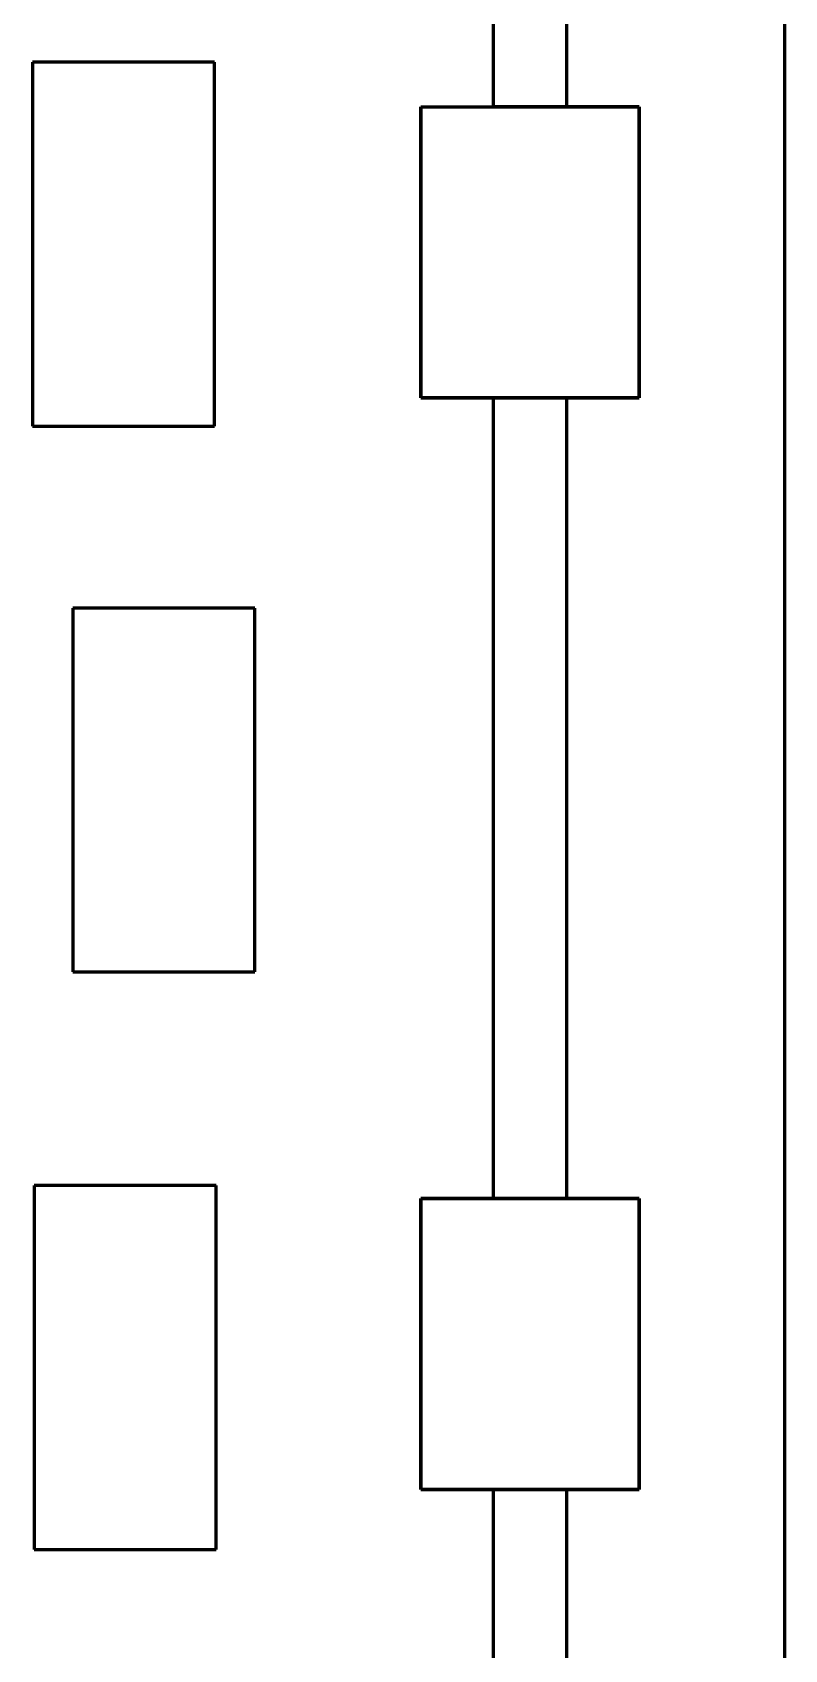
# Model space of a CAD drawing. Extents: x 0 to 297, y 0 to 292.
# Drawn here: x 248.47 to 253.64, y 126.92 to 138.03 of the extents above; entities that cross this region are included whole.
import ezdxf

# ---------------------------------------------------------------- set-up
doc = ezdxf.new("R2010")
doc.units = 0
doc.header["$MEASUREMENT"] = 0
doc.linetypes.add('K5LT_BASIC', pattern=[0])
doc.layers.add('Системный слой', color=7, linetype='Continuous')

# ---------------------------------------------------------------- blocks, each defined once
blk = doc.blocks.new('*U')
at = {"layer": 'Системный слой', "linetype": 'K5LT_BASIC', "lineweight": 60}
for p, q in [((249.724, 137.825), (248.474, 137.825)), ((248.474, 137.825), (248.474, 135.325)), ((249.724, 135.325), (249.724, 137.825)), ((248.474, 135.325), (249.724, 135.325)), ((250.001, 134.075), (248.751, 134.075)), ((248.751, 134.075), (248.751, 131.575)), ((250.001, 131.575), (250.001, 134.075)), ((248.751, 131.575), (250.001, 131.575)), ((249.737, 130.107), (248.487, 130.107)), ((248.487, 130.107), (248.487, 127.607)), ((249.737, 127.607), (249.737, 130.107)), ((251.142, 130.019), (251.142, 128.019)), ((252.642, 130.019), (251.142, 130.019)), ((252.642, 128.019), (252.642, 130.019)), ((251.142, 128.019), (252.642, 128.019)), ((248.487, 127.607), (249.737, 127.607))]:
    blk.add_line(p, q, dxfattribs=at)

msp = doc.modelspace()

# ---------------------------------------------------------------- linework, layer by layer
at = {"layer": 'Системный слой', "linetype": 'K5LT_BASIC', "lineweight": 60}
for p, q in [((253.642, 67.019), (253.642, 175.019)), ((251.642, 137.519), (251.642, 143.019)), ((252.142, 143.019), (252.142, 137.519)), ((251.142, 137.519), (252.642, 137.519)), ((251.142, 137.519), (251.142, 135.519)), ((251.142, 135.519), (251.142, 137.519)), ((251.142, 137.519), (252.642, 137.519)), ((252.642, 137.519), (251.642, 137.519)), ((252.642, 137.519), (252.642, 135.519)), ((252.642, 135.519), (252.642, 137.519)), ((252.642, 136.769), (252.642, 136.019)), ((252.642, 135.519), (251.142, 135.519)), ((251.142, 135.519), (252.642, 135.519)), ((251.642, 130.019), (251.642, 135.519)), ((252.142, 135.519), (252.142, 130.019)), ((251.142, 130.019), (252.642, 130.019)), ((251.142, 130.019), (251.142, 128.019)), ((251.142, 128.019), (251.142, 130.019)), ((251.142, 130.019), (252.642, 130.019)), ((252.642, 130.019), (251.642, 130.019)), ((252.642, 130.019), (252.642, 128.019)), ((252.642, 128.019), (252.642, 130.019)), ((252.642, 129.269), (252.642, 128.519)), ((252.642, 128.019), (251.142, 128.019)), ((251.142, 128.019), (252.642, 128.019)), ((251.642, 122.519), (251.642, 128.019)), ((252.142, 128.019), (252.142, 122.519))]:
    msp.add_line(p, q, dxfattribs=at)

# ---------------------------------------------------------------- block references
at = {"layer": 'Системный слой'}
msp.add_blockref('*U', (0, 0), dxfattribs=at)
msp.add_blockref('*U', (0, 0), dxfattribs=at)
msp.add_blockref('*U', (0, 0), dxfattribs=at)
msp.add_blockref('*U', (0, 0), dxfattribs=at)
msp.add_blockref('*U', (0, 0), dxfattribs=at)
msp.add_blockref('*U', (0, 0), dxfattribs=at)
msp.add_blockref('*U', (0, 0), dxfattribs=at)
msp.add_blockref('*U', (0, 0), dxfattribs=at)
msp.add_blockref('*U', (0, 0), dxfattribs=at)
msp.add_blockref('*U', (0, 0), dxfattribs=at)
msp.add_blockref('*U', (0, 0), dxfattribs=at)
msp.add_blockref('*U', (0, 0), dxfattribs=at)
msp.add_blockref('*U', (0, 0), dxfattribs=at)
msp.add_blockref('*U', (0, 0), dxfattribs=at)
msp.add_blockref('*U', (0, 0), dxfattribs=at)
msp.add_blockref('*U', (0, 0), dxfattribs=at)
msp.add_blockref('*U', (0, 0), dxfattribs=at)
msp.add_blockref('*U', (0, 0), dxfattribs=at)
msp.add_blockref('*U', (0, 0), dxfattribs=at)
msp.add_blockref('*U', (0, 0), dxfattribs=at)
msp.add_blockref('*U', (0, 0), dxfattribs=at)
msp.add_blockref('*U', (0, 0), dxfattribs=at)
msp.add_blockref('*U', (0, 0), dxfattribs=at)
msp.add_blockref('*U', (0, 0), dxfattribs=at)
msp.add_blockref('*U', (0, 0), dxfattribs=at)
msp.add_blockref('*U', (0, 0), dxfattribs=at)
msp.add_blockref('*U', (0, 0), dxfattribs=at)
msp.add_blockref('*U', (0, 0), dxfattribs=at)
msp.add_blockref('*U', (0, 0), dxfattribs=at)
msp.add_blockref('*U', (0, 0), dxfattribs=at)
msp.add_blockref('*U', (0, 0), dxfattribs=at)
msp.add_blockref('*U', (0, 0), dxfattribs=at)
msp.add_blockref('*U', (0, 0), dxfattribs=at)
msp.add_blockref('*U', (0, 0), dxfattribs=at)
msp.add_blockref('*U', (0, 0), dxfattribs=at)
msp.add_blockref('*U', (0, 0), dxfattribs=at)
msp.add_blockref('*U', (0, 0), dxfattribs=at)
msp.add_blockref('*U', (0, 0), dxfattribs=at)
msp.add_blockref('*U', (0, 0), dxfattribs=at)
msp.add_blockref('*U', (0, 0), dxfattribs=at)
msp.add_blockref('*U', (0, 0), dxfattribs=at)
msp.add_blockref('*U', (0, 0), dxfattribs=at)
msp.add_blockref('*U', (0, 0), dxfattribs=at)
msp.add_blockref('*U', (0, 0), dxfattribs=at)
msp.add_blockref('*U', (0, 0), dxfattribs=at)
msp.add_blockref('*U', (0, 0), dxfattribs=at)
msp.add_blockref('*U', (0, 0), dxfattribs=at)
msp.add_blockref('*U', (0, 0), dxfattribs=at)
msp.add_blockref('*U', (0, 0), dxfattribs=at)
msp.add_blockref('*U', (0, 0), dxfattribs=at)
msp.add_blockref('*U', (0, 0), dxfattribs=at)
msp.add_blockref('*U', (0, 0), dxfattribs=at)
msp.add_blockref('*U', (0, 0), dxfattribs=at)
msp.add_blockref('*U', (0, 0), dxfattribs=at)
msp.add_blockref('*U', (0, 0), dxfattribs=at)
msp.add_blockref('*U', (0, 0), dxfattribs=at)
msp.add_blockref('*U', (0, 0), dxfattribs=at)
msp.add_blockref('*U', (0, 0), dxfattribs=at)
msp.add_blockref('*U', (0, 0), dxfattribs=at)
msp.add_blockref('*U', (0, 0), dxfattribs=at)
msp.add_blockref('*U', (0, 0), dxfattribs=at)
msp.add_blockref('*U', (0, 0), dxfattribs=at)
msp.add_blockref('*U', (0, 0), dxfattribs=at)
msp.add_blockref('*U', (0, 0), dxfattribs=at)
msp.add_blockref('*U', (0, 0), dxfattribs=at)
msp.add_blockref('*U', (0, 0), dxfattribs=at)
msp.add_blockref('*U', (0, 0), dxfattribs=at)
msp.add_blockref('*U', (0, 0), dxfattribs=at)
msp.add_blockref('*U', (0, 0), dxfattribs=at)
msp.add_blockref('*U', (0, 0), dxfattribs=at)
msp.add_blockref('*U', (0, 0), dxfattribs=at)
msp.add_blockref('*U', (0, 0), dxfattribs=at)
msp.add_blockref('*U', (0, 0), dxfattribs=at)
msp.add_blockref('*U', (0, 0), dxfattribs=at)
msp.add_blockref('*U', (0, 0), dxfattribs=at)
msp.add_blockref('*U', (0, 0), dxfattribs=at)
msp.add_blockref('*U', (0, 0), dxfattribs=at)
msp.add_blockref('*U', (0, 0), dxfattribs=at)
msp.add_blockref('*U', (0, 0), dxfattribs=at)
msp.add_blockref('*U', (0, 0), dxfattribs=at)
msp.add_blockref('*U', (0, 0), dxfattribs=at)
msp.add_blockref('*U', (0, 0), dxfattribs=at)
msp.add_blockref('*U', (0, 0), dxfattribs=at)
msp.add_blockref('*U', (0, 0), dxfattribs=at)
msp.add_blockref('*U', (0, 0), dxfattribs=at)
msp.add_blockref('*U', (0, 0), dxfattribs=at)
msp.add_blockref('*U', (0, 0), dxfattribs=at)
msp.add_blockref('*U', (0, 0), dxfattribs=at)
msp.add_blockref('*U', (0, 0), dxfattribs=at)
msp.add_blockref('*U', (0, 0), dxfattribs=at)
msp.add_blockref('*U', (0, 0), dxfattribs=at)
msp.add_blockref('*U', (0, 0), dxfattribs=at)
msp.add_blockref('*U', (0, 0), dxfattribs=at)
msp.add_blockref('*U', (0, 0), dxfattribs=at)
msp.add_blockref('*U', (0, 0), dxfattribs=at)
msp.add_blockref('*U', (0, 0), dxfattribs=at)
msp.add_blockref('*U', (0, 0), dxfattribs=at)
msp.add_blockref('*U', (0, 0), dxfattribs=at)
msp.add_blockref('*U', (0, 0), dxfattribs=at)
msp.add_blockref('*U', (0, 0), dxfattribs=at)
msp.add_blockref('*U', (0, 0), dxfattribs=at)
msp.add_blockref('*U', (0, 0), dxfattribs=at)
msp.add_blockref('*U', (0, 0), dxfattribs=at)
msp.add_blockref('*U', (0, 0), dxfattribs=at)
msp.add_blockref('*U', (0, 0), dxfattribs=at)
msp.add_blockref('*U', (0, 0), dxfattribs=at)
msp.add_blockref('*U', (0, 0), dxfattribs=at)
msp.add_blockref('*U', (0, 0), dxfattribs=at)
msp.add_blockref('*U', (0, 0), dxfattribs=at)
msp.add_blockref('*U', (0, 0), dxfattribs=at)
msp.add_blockref('*U', (0, 0), dxfattribs=at)
msp.add_blockref('*U', (0, 0), dxfattribs=at)
msp.add_blockref('*U', (0, 0), dxfattribs=at)
msp.add_blockref('*U', (0, 0), dxfattribs=at)
msp.add_blockref('*U', (0, 0), dxfattribs=at)
msp.add_blockref('*U', (0, 0), dxfattribs=at)
msp.add_blockref('*U', (0, 0), dxfattribs=at)
msp.add_blockref('*U', (0, 0), dxfattribs=at)
msp.add_blockref('*U', (0, 0), dxfattribs=at)
msp.add_blockref('*U', (0, 0), dxfattribs=at)
msp.add_blockref('*U', (0, 0), dxfattribs=at)
msp.add_blockref('*U', (0, 0), dxfattribs=at)
msp.add_blockref('*U', (0, 0), dxfattribs=at)
msp.add_blockref('*U', (0, 0), dxfattribs=at)
msp.add_blockref('*U', (0, 0), dxfattribs=at)
msp.add_blockref('*U', (0, 0), dxfattribs=at)
msp.add_blockref('*U', (0, 0), dxfattribs=at)
msp.add_blockref('*U', (0, 0), dxfattribs=at)
msp.add_blockref('*U', (0, 0), dxfattribs=at)
msp.add_blockref('*U', (0, 0), dxfattribs=at)
msp.add_blockref('*U', (0, 0), dxfattribs=at)
msp.add_blockref('*U', (0, 0), dxfattribs=at)
msp.add_blockref('*U', (0, 0), dxfattribs=at)
msp.add_blockref('*U', (0, 0), dxfattribs=at)
msp.add_blockref('*U', (0, 0), dxfattribs=at)
msp.add_blockref('*U', (0, 0), dxfattribs=at)
msp.add_blockref('*U', (0, 0), dxfattribs=at)
msp.add_blockref('*U', (0, 0), dxfattribs=at)
msp.add_blockref('*U', (0, 0), dxfattribs=at)
msp.add_blockref('*U', (0, 0), dxfattribs=at)
msp.add_blockref('*U', (0, 0), dxfattribs=at)
msp.add_blockref('*U', (0, 0), dxfattribs=at)
msp.add_blockref('*U', (0, 0), dxfattribs=at)
msp.add_blockref('*U', (0, 0), dxfattribs=at)
msp.add_blockref('*U', (0, 0), dxfattribs=at)
msp.add_blockref('*U', (0, 0), dxfattribs=at)
msp.add_blockref('*U', (0, 0), dxfattribs=at)
msp.add_blockref('*U', (0, 0), dxfattribs=at)
msp.add_blockref('*U', (0, 0), dxfattribs=at)
msp.add_blockref('*U', (0, 0), dxfattribs=at)
msp.add_blockref('*U', (0, 0), dxfattribs=at)
msp.add_blockref('*U', (0, 0), dxfattribs=at)
msp.add_blockref('*U', (0, 0), dxfattribs=at)
msp.add_blockref('*U', (0, 0), dxfattribs=at)
msp.add_blockref('*U', (0, 0), dxfattribs=at)
msp.add_blockref('*U', (0, 0), dxfattribs=at)
msp.add_blockref('*U', (0, 0), dxfattribs=at)
msp.add_blockref('*U', (0, 0), dxfattribs=at)
msp.add_blockref('*U', (0, 0), dxfattribs=at)
msp.add_blockref('*U', (0, 0), dxfattribs=at)
msp.add_blockref('*U', (0, 0), dxfattribs=at)
msp.add_blockref('*U', (0, 0), dxfattribs=at)
msp.add_blockref('*U', (0, 0), dxfattribs=at)
msp.add_blockref('*U', (0, 0), dxfattribs=at)
msp.add_blockref('*U', (0, 0), dxfattribs=at)
msp.add_blockref('*U', (0, 0), dxfattribs=at)
msp.add_blockref('*U', (0, 0), dxfattribs=at)
msp.add_blockref('*U', (0, 0), dxfattribs=at)
msp.add_blockref('*U', (0, 0), dxfattribs=at)
msp.add_blockref('*U', (0, 0), dxfattribs=at)
msp.add_blockref('*U', (0, 0), dxfattribs=at)
msp.add_blockref('*U', (0, 0), dxfattribs=at)
msp.add_blockref('*U', (0, 0), dxfattribs=at)
msp.add_blockref('*U', (0, 0), dxfattribs=at)
msp.add_blockref('*U', (0, 0), dxfattribs=at)
msp.add_blockref('*U', (0, 0), dxfattribs=at)
msp.add_blockref('*U', (0, 0), dxfattribs=at)
msp.add_blockref('*U', (0, 0), dxfattribs=at)
msp.add_blockref('*U', (0, 0), dxfattribs=at)
msp.add_blockref('*U', (0, 0), dxfattribs=at)
msp.add_blockref('*U', (0, 0), dxfattribs=at)
msp.add_blockref('*U', (0, 0), dxfattribs=at)
msp.add_blockref('*U', (0, 0), dxfattribs=at)
msp.add_blockref('*U', (0, 0), dxfattribs=at)
msp.add_blockref('*U', (0, 0), dxfattribs=at)
msp.add_blockref('*U', (0, 0), dxfattribs=at)
msp.add_blockref('*U', (0, 0), dxfattribs=at)
msp.add_blockref('*U', (0, 0), dxfattribs=at)
msp.add_blockref('*U', (0, 0), dxfattribs=at)
msp.add_blockref('*U', (0, 0), dxfattribs=at)
msp.add_blockref('*U', (0, 0), dxfattribs=at)
msp.add_blockref('*U', (0, 0), dxfattribs=at)
msp.add_blockref('*U', (0, 0), dxfattribs=at)
msp.add_blockref('*U', (0, 0), dxfattribs=at)
msp.add_blockref('*U', (0, 0), dxfattribs=at)
msp.add_blockref('*U', (0, 0), dxfattribs=at)
msp.add_blockref('*U', (0, 0), dxfattribs=at)
msp.add_blockref('*U', (0, 0), dxfattribs=at)
msp.add_blockref('*U', (0, 0), dxfattribs=at)
msp.add_blockref('*U', (0, 0), dxfattribs=at)
msp.add_blockref('*U', (0, 0), dxfattribs=at)
msp.add_blockref('*U', (0, 0), dxfattribs=at)
msp.add_blockref('*U', (0, 0), dxfattribs=at)
msp.add_blockref('*U', (0, 0), dxfattribs=at)
msp.add_blockref('*U', (0, 0), dxfattribs=at)
msp.add_blockref('*U', (0, 0), dxfattribs=at)
msp.add_blockref('*U', (0, 0), dxfattribs=at)
msp.add_blockref('*U', (0, 0), dxfattribs=at)
msp.add_blockref('*U', (0, 0), dxfattribs=at)
msp.add_blockref('*U', (0, 0), dxfattribs=at)
msp.add_blockref('*U', (0, 0), dxfattribs=at)
msp.add_blockref('*U', (0, 0), dxfattribs=at)
msp.add_blockref('*U', (0, 0), dxfattribs=at)
msp.add_blockref('*U', (0, 0), dxfattribs=at)
msp.add_blockref('*U', (0, 0), dxfattribs=at)
msp.add_blockref('*U', (0, 0), dxfattribs=at)
msp.add_blockref('*U', (0, 0), dxfattribs=at)
msp.add_blockref('*U', (0, 0), dxfattribs=at)
msp.add_blockref('*U', (0, 0), dxfattribs=at)
msp.add_blockref('*U', (0, 0), dxfattribs=at)
msp.add_blockref('*U', (0, 0), dxfattribs=at)
msp.add_blockref('*U', (0, 0), dxfattribs=at)
msp.add_blockref('*U', (0, 0), dxfattribs=at)
msp.add_blockref('*U', (0, 0), dxfattribs=at)
msp.add_blockref('*U', (0, 0), dxfattribs=at)
msp.add_blockref('*U', (0, 0), dxfattribs=at)
msp.add_blockref('*U', (0, 0), dxfattribs=at)
msp.add_blockref('*U', (0, 0), dxfattribs=at)
msp.add_blockref('*U', (0, 0), dxfattribs=at)
msp.add_blockref('*U', (0, 0), dxfattribs=at)
msp.add_blockref('*U', (0, 0), dxfattribs=at)
msp.add_blockref('*U', (0, 0), dxfattribs=at)
msp.add_blockref('*U', (0, 0), dxfattribs=at)
msp.add_blockref('*U', (0, 0), dxfattribs=at)
msp.add_blockref('*U', (0, 0), dxfattribs=at)
msp.add_blockref('*U', (0, 0), dxfattribs=at)
msp.add_blockref('*U', (0, 0), dxfattribs=at)
msp.add_blockref('*U', (0, 0), dxfattribs=at)
msp.add_blockref('*U', (0, 0), dxfattribs=at)
msp.add_blockref('*U', (0, 0), dxfattribs=at)
msp.add_blockref('*U', (0, 0), dxfattribs=at)
msp.add_blockref('*U', (0, 0), dxfattribs=at)
msp.add_blockref('*U', (0, 0), dxfattribs=at)
msp.add_blockref('*U', (0, 0), dxfattribs=at)
msp.add_blockref('*U', (0, 0), dxfattribs=at)
msp.add_blockref('*U', (0, 0), dxfattribs=at)
msp.add_blockref('*U', (0, 0), dxfattribs=at)
msp.add_blockref('*U', (0, 0), dxfattribs=at)
msp.add_blockref('*U', (0, 0), dxfattribs=at)
msp.add_blockref('*U', (0, 0), dxfattribs=at)
msp.add_blockref('*U', (0, 0), dxfattribs=at)
msp.add_blockref('*U', (0, 0), dxfattribs=at)
msp.add_blockref('*U', (0, 0), dxfattribs=at)
msp.add_blockref('*U', (0, 0), dxfattribs=at)
msp.add_blockref('*U', (0, 0), dxfattribs=at)
msp.add_blockref('*U', (0, 0), dxfattribs=at)
msp.add_blockref('*U', (0, 0), dxfattribs=at)
msp.add_blockref('*U', (0, 0), dxfattribs=at)
msp.add_blockref('*U', (0, 0), dxfattribs=at)
msp.add_blockref('*U', (0, 0), dxfattribs=at)
msp.add_blockref('*U', (0, 0), dxfattribs=at)
msp.add_blockref('*U', (0, 0), dxfattribs=at)
msp.add_blockref('*U', (0, 0), dxfattribs=at)
msp.add_blockref('*U', (0, 0), dxfattribs=at)
msp.add_blockref('*U', (0, 0), dxfattribs=at)
msp.add_blockref('*U', (0, 0), dxfattribs=at)
msp.add_blockref('*U', (0, 0), dxfattribs=at)
msp.add_blockref('*U', (0, 0), dxfattribs=at)
msp.add_blockref('*U', (0, 0), dxfattribs=at)
msp.add_blockref('*U', (0, 0), dxfattribs=at)
msp.add_blockref('*U', (0, 0), dxfattribs=at)
msp.add_blockref('*U', (0, 0), dxfattribs=at)
msp.add_blockref('*U', (0, 0), dxfattribs=at)
msp.add_blockref('*U', (0, 0), dxfattribs=at)
msp.add_blockref('*U', (0, 0), dxfattribs=at)
msp.add_blockref('*U', (0, 0), dxfattribs=at)
msp.add_blockref('*U', (0, 0), dxfattribs=at)
msp.add_blockref('*U', (0, 0), dxfattribs=at)
msp.add_blockref('*U', (0, 0), dxfattribs=at)
msp.add_blockref('*U', (0, 0), dxfattribs=at)
msp.add_blockref('*U', (0, 0), dxfattribs=at)
msp.add_blockref('*U', (0, 0), dxfattribs=at)
msp.add_blockref('*U', (0, 0), dxfattribs=at)
msp.add_blockref('*U', (0, 0), dxfattribs=at)
msp.add_blockref('*U', (0, 0), dxfattribs=at)
msp.add_blockref('*U', (0, 0), dxfattribs=at)
msp.add_blockref('*U', (0, 0), dxfattribs=at)
msp.add_blockref('*U', (0, 0), dxfattribs=at)
msp.add_blockref('*U', (0, 0), dxfattribs=at)
msp.add_blockref('*U', (0, 0), dxfattribs=at)
msp.add_blockref('*U', (0, 0), dxfattribs=at)
msp.add_blockref('*U', (0, 0), dxfattribs=at)
msp.add_blockref('*U', (0, 0), dxfattribs=at)
msp.add_blockref('*U', (0, 0), dxfattribs=at)
msp.add_blockref('*U', (0, 0), dxfattribs=at)
msp.add_blockref('*U', (0, 0), dxfattribs=at)
msp.add_blockref('*U', (0, 0), dxfattribs=at)
msp.add_blockref('*U', (0, 0), dxfattribs=at)
msp.add_blockref('*U', (0, 0), dxfattribs=at)
msp.add_blockref('*U', (0, 0), dxfattribs=at)
msp.add_blockref('*U', (0, 0), dxfattribs=at)
msp.add_blockref('*U', (0, 0), dxfattribs=at)
msp.add_blockref('*U', (0, 0), dxfattribs=at)
msp.add_blockref('*U', (0, 0), dxfattribs=at)
msp.add_blockref('*U', (0, 0), dxfattribs=at)
msp.add_blockref('*U', (0, 0), dxfattribs=at)
msp.add_blockref('*U', (0, 0), dxfattribs=at)
msp.add_blockref('*U', (0, 0), dxfattribs=at)
msp.add_blockref('*U', (0, 0), dxfattribs=at)
msp.add_blockref('*U', (0, 0), dxfattribs=at)
msp.add_blockref('*U', (0, 0), dxfattribs=at)
msp.add_blockref('*U', (0, 0), dxfattribs=at)
msp.add_blockref('*U', (0, 0), dxfattribs=at)
msp.add_blockref('*U', (0, 0), dxfattribs=at)
msp.add_blockref('*U', (0, 0), dxfattribs=at)
msp.add_blockref('*U', (0, 0), dxfattribs=at)
msp.add_blockref('*U', (0, 0), dxfattribs=at)
msp.add_blockref('*U', (0, 0), dxfattribs=at)
msp.add_blockref('*U', (0, 0), dxfattribs=at)
msp.add_blockref('*U', (0, 0), dxfattribs=at)
msp.add_blockref('*U', (0, 0), dxfattribs=at)
msp.add_blockref('*U', (0, 0), dxfattribs=at)
msp.add_blockref('*U', (0, 0), dxfattribs=at)
msp.add_blockref('*U', (0, 0), dxfattribs=at)
msp.add_blockref('*U', (0, 0), dxfattribs=at)
msp.add_blockref('*U', (0, 0), dxfattribs=at)
msp.add_blockref('*U', (0, 0), dxfattribs=at)
msp.add_blockref('*U', (0, 0), dxfattribs=at)
msp.add_blockref('*U', (0, 0), dxfattribs=at)
msp.add_blockref('*U', (0, 0), dxfattribs=at)
msp.add_blockref('*U', (0, 0), dxfattribs=at)
msp.add_blockref('*U', (0, 0), dxfattribs=at)
msp.add_blockref('*U', (0, 0), dxfattribs=at)
msp.add_blockref('*U', (0, 0), dxfattribs=at)
msp.add_blockref('*U', (0, 0), dxfattribs=at)
msp.add_blockref('*U', (0, 0), dxfattribs=at)
msp.add_blockref('*U', (0, 0), dxfattribs=at)
msp.add_blockref('*U', (0, 0), dxfattribs=at)
msp.add_blockref('*U', (0, 0), dxfattribs=at)
msp.add_blockref('*U', (0, 0), dxfattribs=at)
msp.add_blockref('*U', (0, 0), dxfattribs=at)
msp.add_blockref('*U', (0, 0), dxfattribs=at)
msp.add_blockref('*U', (0, 0), dxfattribs=at)
msp.add_blockref('*U', (0, 0), dxfattribs=at)
msp.add_blockref('*U', (0, 0), dxfattribs=at)
msp.add_blockref('*U', (0, 0), dxfattribs=at)
msp.add_blockref('*U', (0, 0), dxfattribs=at)
msp.add_blockref('*U', (0, 0), dxfattribs=at)
msp.add_blockref('*U', (0, 0), dxfattribs=at)
msp.add_blockref('*U', (0, 0), dxfattribs=at)
msp.add_blockref('*U', (0, 0), dxfattribs=at)
msp.add_blockref('*U', (0, 0), dxfattribs=at)
msp.add_blockref('*U', (0, 0), dxfattribs=at)
msp.add_blockref('*U', (0, 0), dxfattribs=at)
msp.add_blockref('*U', (0, 0), dxfattribs=at)
msp.add_blockref('*U', (0, 0), dxfattribs=at)
msp.add_blockref('*U', (0, 0), dxfattribs=at)
msp.add_blockref('*U', (0, 0), dxfattribs=at)
msp.add_blockref('*U', (0, 0), dxfattribs=at)
msp.add_blockref('*U', (0, 0), dxfattribs=at)
msp.add_blockref('*U', (0, 0), dxfattribs=at)
msp.add_blockref('*U', (0, 0), dxfattribs=at)
msp.add_blockref('*U', (0, 0), dxfattribs=at)
msp.add_blockref('*U', (0, 0), dxfattribs=at)

doc.saveas('drawing.dxf')
